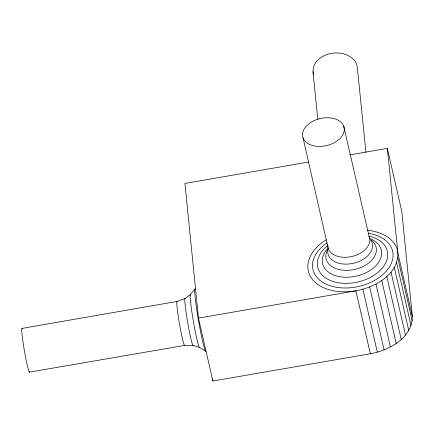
<?xml version="1.0" encoding="UTF-8"?>
<svg xmlns="http://www.w3.org/2000/svg" width="434" height="434" viewBox="0 0 434 434"><rect width="100%" height="100%" fill="white"/><g stroke="black" fill="none" stroke-linecap="round" stroke-linejoin="round"><path stroke-width="0.65" d="M387.356 148.39L401.765 211.293L412.3 316.055C412.571 337.847 389.173 350.412 370.327 353.77L212.882 381.014L198.474 318.111L355.907 290.807C374.754 287.449 398.152 274.885 397.88 253.093L387.356 148.39L349.945 154.862M317.769 119.247L312.985 71.632L313.277 68.295A22.237 16.752 -5.7 0 1 336.692 52.943A22.237 16.752 -5.7 0 1 357.421 68.583L365.933 152.215M194.871 289.055L190.298 294.588L184.922 298.646M176.904 301.5L185.144 298.576A23.81 1.476 80.2 0 0 187.672 322.451A23.81 1.476 80.2 0 0 193.266 345.345M308.525 162.034L184.933 183.419L198.474 318.111M22.031 328.397L177.11 301.429M29.409 372.144L184.531 345.426L193.043 345.421L199.472 347.433L205.651 351.117M313.646 74.811L312.985 71.632M343.777 126.332L369.269 237.11M412.3 316.055L397.88 253.093A45.738 29.946 -12.9 0 0 367.332 230.248M397.799 257.872L412.219 320.829M396.611 262.722L411.031 325.684M394.343 267.528L408.763 330.491M391.056 272.172L405.481 335.135M386.835 276.539L401.255 339.496M381.774 280.516L396.193 343.478M376.001 284.01L390.421 346.972M369.659 286.939L384.079 349.896M362.905 289.223L377.325 352.18M370.327 353.77L355.907 290.807A45.738 29.946 -12.9 0 1 310.538 276.702A45.738 29.946 -12.9 0 1 326.249 239.78M303.013 137.806L328.278 248.649M212.682 378.996L212.882 381.014M327.92 245.389A35.713 23.382 -12.9 0 0 330.046 280.348A35.713 23.382 -12.9 0 0 381.811 268.619A35.713 23.382 -12.9 0 0 368.862 236.112A21.326 13.964 -12.9 0 1 351.41 256.597A21.326 13.964 -12.9 0 1 327.784 244.847M368.629 233.378A40.867 26.756 -12.9 0 1 386.878 270.458A40.867 26.756 -12.9 0 1 326.26 284.194A40.867 26.756 -12.9 0 1 326.981 242.818M370.517 239.617A25.655 16.796 -12.9 0 1 370.131 261.8A25.655 16.796 -12.9 0 1 337.63 269.167A25.655 16.796 -12.9 0 1 327.849 249.29M369.714 238.554A30.13 19.731 -12.9 0 1 375.958 265.624A30.13 19.731 -12.9 0 1 334.663 275.357A30.13 19.731 -12.9 0 1 327.703 248.454M370.902 240.523A22.709 14.864 -12.9 0 1 353.368 263.297A22.709 14.864 -12.9 0 1 327.838 250.282M29.729 371.477A22.237 1.378 80.2 0 1 24.396 350.694A22.237 1.378 80.2 0 1 22.329 328.869M184.738 345.361A22.362 1.383 80.2 0 1 179.193 322.126A22.362 1.383 80.2 0 1 177.414 301.907M205.944 351.025A31.595 1.958 80.2 0 1 198.528 320.645A31.595 1.958 80.2 0 1 195.17 288.963M199.472 347.433A26.903 1.665 80.2 0 1 192.707 317.335A26.903 1.665 80.2 0 1 190.911 295.082M319.587 118.65L315.621 119.99A21.206 13.883 -12.9 0 0 307.343 143.149A21.206 13.883 -12.9 0 0 341.091 137.307A21.206 13.883 -12.9 0 0 328.511 117.755L324.42 117.809L319.587 118.65"/></g></svg>
